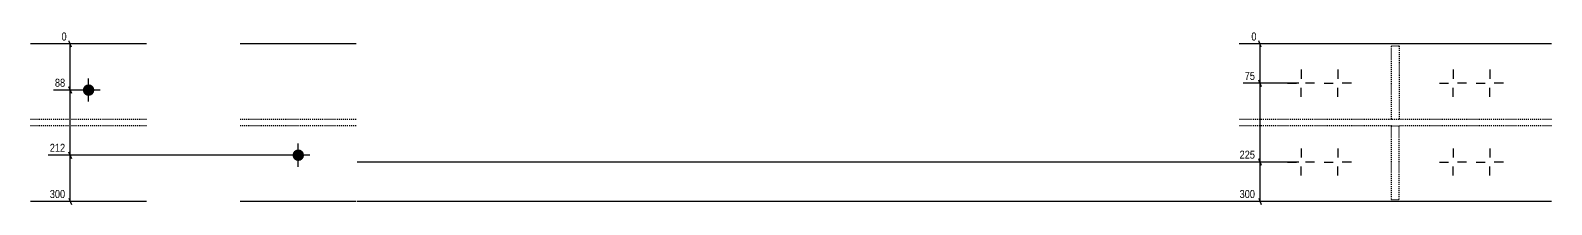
# Model space of a CAD drawing. Header units: millimetres. Extents: x 9 to 63589, y 10 to 4935.
# Drawn here: x 28998 to 31900, y 10 to 341 of the extents above; entities that cross this region are included whole.
import ezdxf

# ---------------------------------------------------------------- set-up
doc = ezdxf.new("R2010")
doc.units = ezdxf.units.MM
doc.linetypes.add('DXK_LINE_DOT2', pattern=[3.9198, 1.9599, -1.9599])
doc.layers.add('MÅLSÆTNING', color=7, linetype='Continuous')
doc.layers.add('STÅL', color=7, linetype='Continuous')
doc.styles.add('Arial Narrow', font='ARIALN.TTF', dxfattribs={"height": 0.2})

msp = doc.modelspace()

# ---------------------------------------------------------------- hatches: boundary and pattern name
at = {"layer": 'STÅL', "linetype": 'Continuous'}
for points in [[(29097.8, 227.6, -1), (29119.8, 227.6, -1)], [(29497.8, 103.6, -1), (29519.8, 103.6, -1)]]:
    msp.add_hatch(color=96, dxfattribs=at).paths.add_polyline_path(points)

# ---------------------------------------------------------------- linework, layer by layer
at = {"layer": 'MÅLSÆTNING', "color": 7, "linetype": 'Continuous'}
for p, q in [((29076.2, 309.6), (29071.4, 321.6)), ((31345.9, 309.6), (31341.1, 321.6)), ((29104.6, 315.6), (29057.2, 315.6)), ((29073.8, 227.6), (29073.8, 315.6)), ((31398.7, 315.6), (31327, 315.6)), ((31343.5, 240.6), (31343.5, 315.6)), ((29071.4, 233.6), (29076.2, 221.6)), ((29076.2, 221.6), (29071.4, 233.6)), ((31417.7, 240.6), (31311.4, 240.6)), ((31417.7, 240.6), (31311.4, 240.6)), ((31341.1, 246.6), (31345.9, 234.6)), ((31345.9, 234.6), (31341.1, 246.6)), ((31343.5, 90.6), (31343.5, 240.6)), ((29104.8, 227.6), (29041.7, 227.6)), ((29104.8, 227.6), (29041.7, 227.6)), ((29073.8, 103.6), (29073.8, 227.6)), ((29504.8, 103.6), (29031.9, 103.6)), ((29504.8, 103.6), (29031.9, 103.6)), ((29071.4, 109.6), (29076.2, 97.6)), ((29076.2, 97.6), (29071.4, 109.6)), ((29073.8, 15.6), (29073.8, 103.6)), ((31417.7, 90.6), (29621.2, 90.6)), ((31417.7, 90.6), (29621.2, 90.6)), ((31341.1, 96.6), (31345.9, 84.6)), ((31345.9, 84.6), (31341.1, 96.6)), ((31343.5, 15.6), (31343.5, 90.6)), ((29192.2, 15.6), (29031.9, 15.6)), ((29071.4, 21.6), (29076.2, 9.6)), ((31417.7, 15.6), (29621.2, 15.6)), ((31341.1, 21.6), (31345.9, 9.6))]:
    msp.add_line(p, q, dxfattribs=at)
at = {"layer": 'STÅL', "color": 2, "linetype": 'Continuous'}
for p, q in [((29219.3, 315.6), (28997.8, 315.6)), ((29619.3, 315.6), (29397.8, 315.6)), ((31899.7, 315.6), (31303.7, 315.6)), ((29219.3, 15.6), (28997.8, 15.6)), ((29619.3, 15.6), (29397.8, 15.6)), ((31899.7, 15.6), (31303.7, 15.6))]:
    msp.add_line(p, q, dxfattribs=at)
at = {"layer": 'STÅL', "color": 7, "linetype": 'DXK_LINE_DOT2'}
for p, q in [((31594.1, 171.9), (31594.1, 311.9)), ((31594.1, 311.9), (31609.1, 311.9)), ((31609.1, 311.9), (31609.1, 171.9)), ((29219.3, 171.9), (28997.8, 171.9)), ((29219.3, 159.4), (28997.8, 159.4)), ((29619.3, 171.9), (29397.8, 171.9)), ((29619.3, 159.4), (29397.8, 159.4)), ((31594.1, 171.9), (31303.7, 171.9)), ((31594.1, 159.4), (31303.7, 159.4)), ((31609.1, 171.9), (31594.1, 171.9)), ((31594.1, 19.4), (31594.1, 159.4)), ((31594.1, 159.4), (31609.1, 159.4)), ((31899.7, 171.9), (31609.1, 171.9)), ((31609.1, 19.4), (31609.1, 159.4)), ((31899.7, 159.4), (31609.1, 159.4)), ((31594.1, 19.4), (31609.1, 19.4))]:
    msp.add_line(p, q, dxfattribs=at)
at = {"layer": 'STÅL', "color": 96, "linetype": 'Continuous'}
for p, q in [((31421.7, 266.6), (31421.7, 249.3)), ((31491.7, 266.6), (31491.7, 249.3)), ((31711.7, 266.6), (31711.7, 249.3)), ((31781.7, 266.6), (31781.7, 249.3)), ((29108.8, 205.6), (29108.8, 249.6)), ((31395.7, 240.6), (31413, 240.6)), ((31447.7, 240.6), (31430.4, 240.6)), ((31465.7, 240.6), (31483, 240.6)), ((31517.7, 240.6), (31500.4, 240.6)), ((31685.7, 240.6), (31703, 240.6)), ((31737.7, 240.6), (31720.4, 240.6)), ((31755.7, 240.6), (31773, 240.6)), ((31807.7, 240.6), (31790.4, 240.6)), ((29130.8, 227.6), (29086.8, 227.6)), ((31421.7, 214.6), (31421.7, 231.9)), ((31491.7, 214.6), (31491.7, 231.9)), ((31711.7, 214.6), (31711.7, 231.9)), ((31781.7, 214.6), (31781.7, 231.9)), ((29508.8, 81.6), (29508.8, 125.6)), ((31421.7, 116.6), (31421.7, 99.3)), ((31491.7, 116.6), (31491.7, 99.3)), ((31711.7, 116.6), (31711.7, 99.3)), ((31781.7, 116.6), (31781.7, 99.3)), ((29530.8, 103.6), (29486.8, 103.6)), ((31395.7, 90.6), (31413, 90.6)), ((31447.7, 90.6), (31430.4, 90.6)), ((31465.7, 90.6), (31483, 90.6)), ((31517.7, 90.6), (31500.4, 90.6)), ((31685.7, 90.6), (31703, 90.6)), ((31737.7, 90.6), (31720.4, 90.6)), ((31755.7, 90.6), (31773, 90.6)), ((31807.7, 90.6), (31790.4, 90.6)), ((31421.7, 64.6), (31421.7, 81.9)), ((31491.7, 64.6), (31491.7, 81.9)), ((31711.7, 64.6), (31711.7, 81.9)), ((31781.7, 64.6), (31781.7, 81.9))]:
    msp.add_line(p, q, dxfattribs=at)

# ---------------------------------------------------------------- next in the draw order: wipeouts: each hides what was drawn before it
at = {"color": 0, "linetype": 'Continuous'}
for points in [[(29070.2, 318.8), (29070.2, 341.2), (29054, 341.2), (29054, 318.8)], [(31339.9, 318.8), (31339.9, 341.2), (31323.8, 341.2), (31323.8, 318.8)], [(31337, 243.8), (31337, 266.2), (31311.1, 266.2), (31311.1, 243.8)], [(29067.3, 230.8), (29067.3, 253.2), (29041.4, 253.2), (29041.4, 230.8)], [(29067.3, 106.8), (29067.3, 129.2), (29031.6, 129.2), (29031.6, 106.8)], [(31337, 93.8), (31337, 116.2), (29621, 116.2), (29621, 93.8)], [(29067.3, 18.8), (29067.3, 41.2), (29031.6, 41.2), (29031.6, 18.8)], [(31337, 18.8), (31337, 41.2), (29621, 41.2), (29621, 18.8)]]:
    msp.add_wipeout(points, dxfattribs=at).dxf.layer = 'MÅLSÆTNING'

# ---------------------------------------------------------------- next in the draw order: texts
at = {"layer": 'MÅLSÆTNING', "color": 3, "linetype": 'Continuous', "style": 'Arial Narrow'}
for s, height, p in [('0', 15.3, (29057.2, 322)), ('0', 15.3, (31327, 322)), ('75', 15.27, (31314.3, 247)), ('88', 15.27, (29044.6, 234)), ('212', 15.27, (29034.8, 110)), ('225', 15.27, (31304.6, 97)), ('300', 15.27, (29034.8, 22)), ('300', 15.27, (31304.6, 22))]:
    msp.add_text(s, height=height, dxfattribs=at).set_placement(p)

doc.saveas('drawing.dxf')
